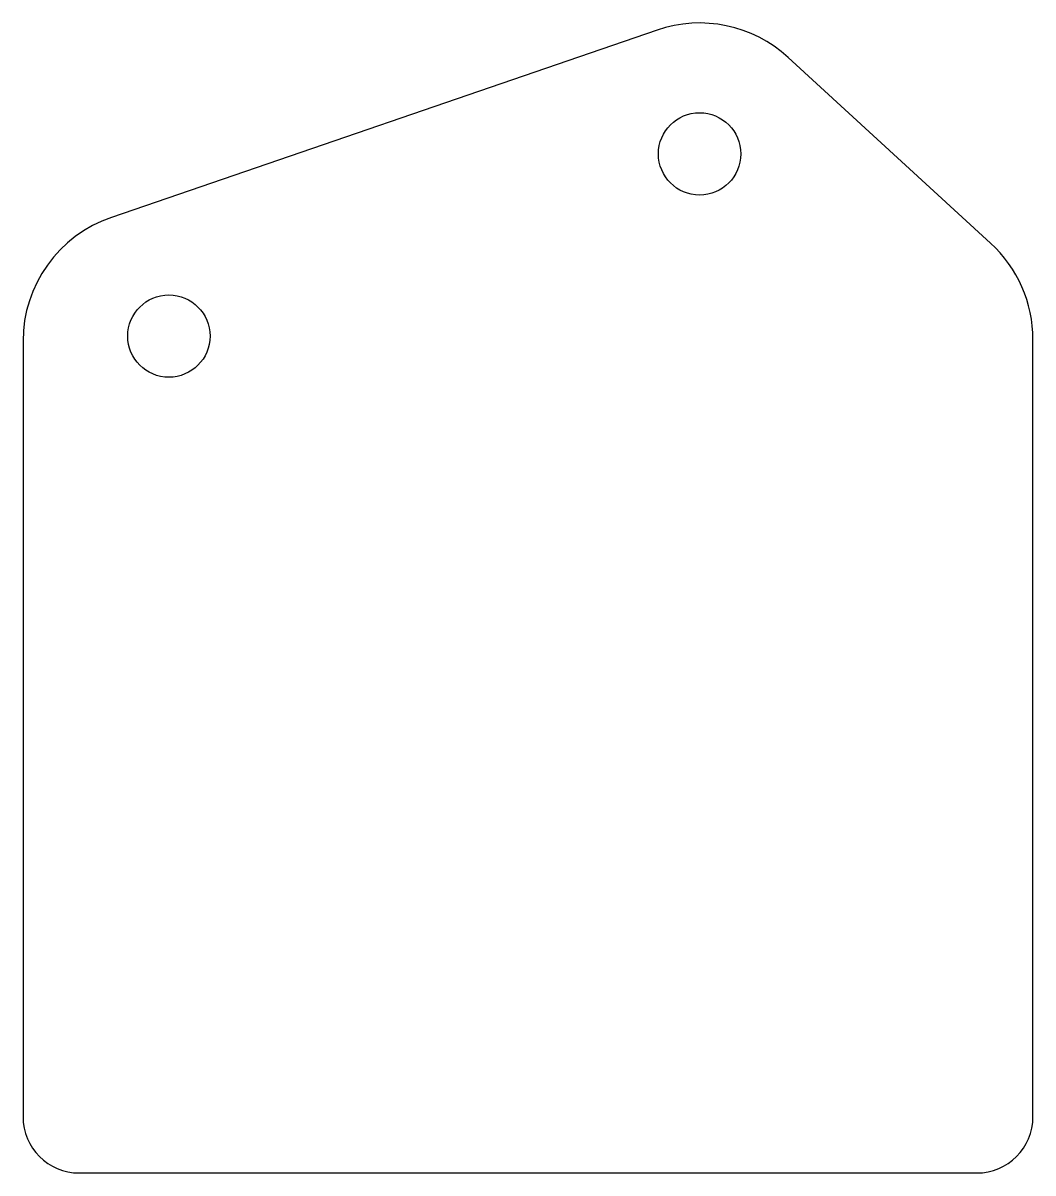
# Model space of a CAD drawing. Header units: millimetres. Extents: x 1167 to 1437, y 617 to 925.
import ezdxf

# ---------------------------------------------------------------- set-up
doc = ezdxf.new("R2010")
doc.units = ezdxf.units.MM

msp = doc.modelspace()

# ---------------------------------------------------------------- linework, layer by layer
at = {"color": 7, "linetype": 'Continuous', "lineweight": 25}
for p, q in [((1336.55, 922.78), (1190.67, 872.69)), ((1425.7, 865.83), (1371.57, 915.47)), ((1167.04, 839.59), (1167.04, 632.18)), ((1437.04, 632.18), (1437.04, 840.04)), ((1182.04, 617.18), (1422.04, 617.18))]:
    msp.add_line(p, q, dxfattribs=at)
for centre in [(1347.91, 889.68), (1206.04, 840.96)]:
    msp.add_circle(centre, 11, dxfattribs=at)
for centre, radius, start, end in [((1347.91, 889.68), 35, 47.4749, 108.9524), ((1202.04, 839.59), 35, 108.9524, 180), ((1402.04, 840.04), 35, 0, 47.4749), ((1182.04, 632.18), 15, 180, 270), ((1422.04, 632.18), 15, 270, 0)]:
    msp.add_arc(centre, radius, start, end, dxfattribs=at)

doc.saveas('drawing.dxf')
